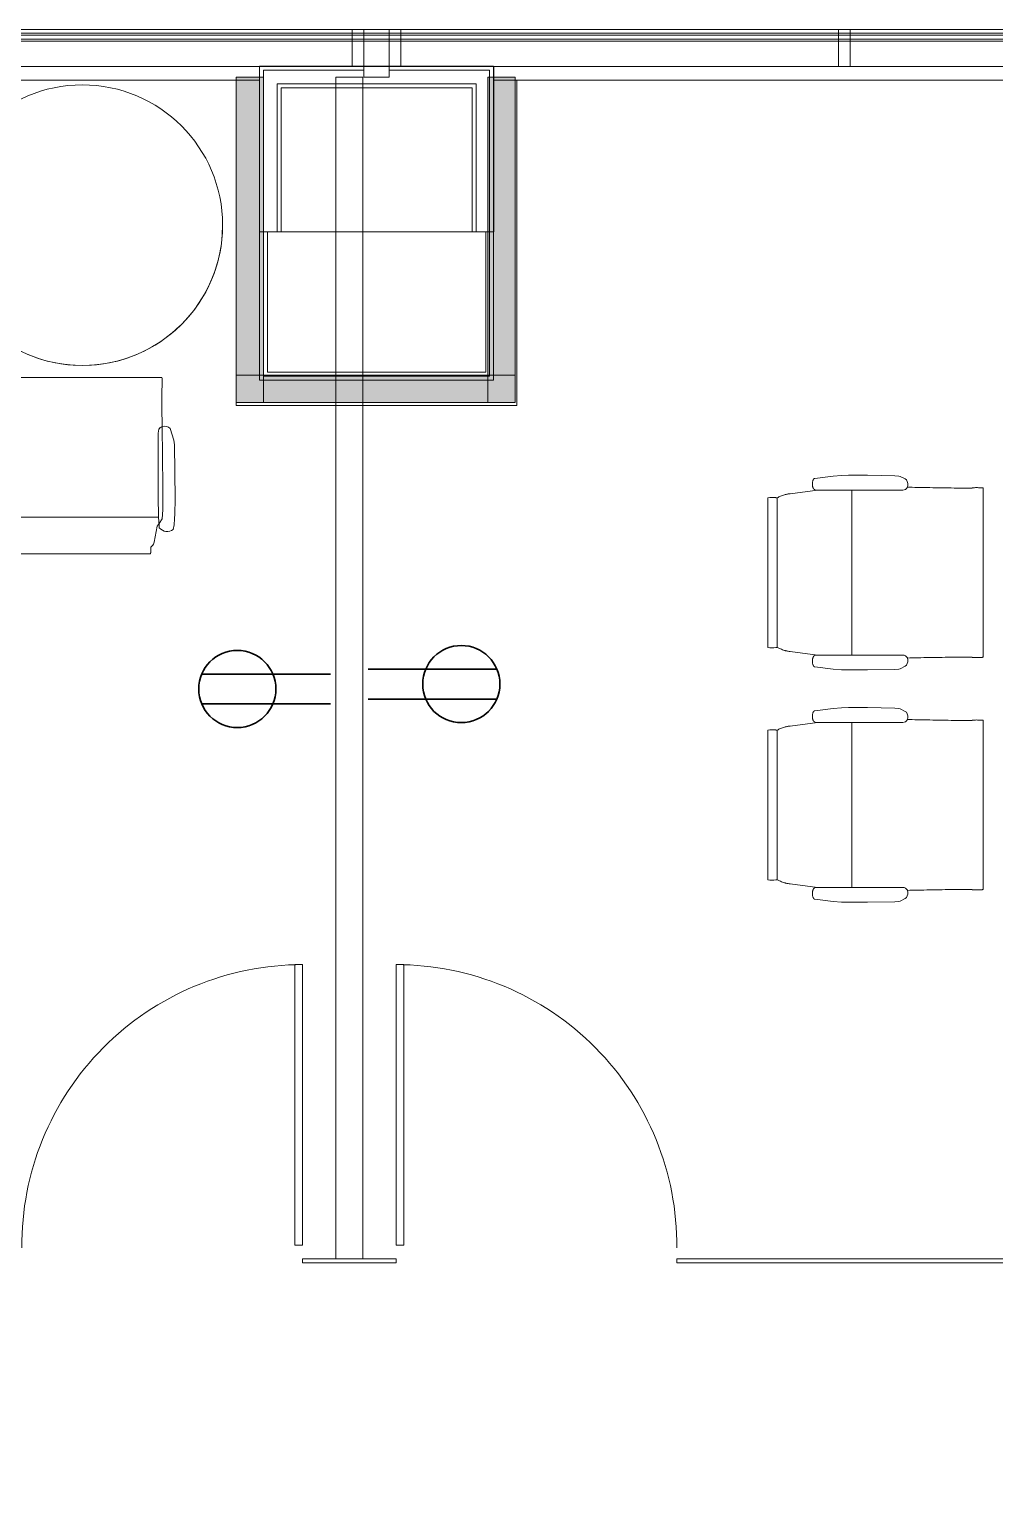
# Model space of a CAD drawing. Header units: inches. Extents: x 4757 to 6765, y 9919 to 10946.
# Drawn here: x 5495.9 to 5619.7, y 10758 to 10946.3 of the extents above; entities that cross this region are included whole.
import ezdxf

# ---------------------------------------------------------------- set-up
doc = ezdxf.new("R2010")
doc.units = ezdxf.units.IN
doc.header["$MEASUREMENT"] = 0
for name, color, linetype, lineweight in [('A-ANNO-NOTE', 7, 'Continuous', 9), ('A-DOOR', 31, 'Continuous', 13), ('A-WALL', 113, 'Continuous', 13), ('A-WALL-PATT', 111, 'Continuous', 13), ('Bb-cor', 7, 'Continuous', 9), ('Bb-mullion', 7, 'Continuous', 9), ('I-FURN', 30, 'Continuous', 9), ('I-WALL', 2, 'Continuous', 9), ('Propidex Polylines', 7, 'Continuous', 9), ('Rosslyn Plaza North_1777 North Kent St _W632_-09_dwg', 8, 'Continuous', 9)]:
    doc.layers.add(name, color=color, linetype=linetype, lineweight=lineweight)

# ---------------------------------------------------------------- blocks, each defined once
blk = doc.blocks.new('Door - Glass Single - Patch - Short Handle-7125741-Level XX  POWER _ SIGNAL')
at = {"layer": 'A-DOOR', "lineweight": 20}
for p, q in [((17, 38), (17, 2)), ((18, 38), (17, 38)), ((18, 2), (18, 38)), ((17, 2), (18, 2))]:
    blk.add_line(p, q, dxfattribs=at)
at = {"layer": 'A-DOOR', "lineweight": 9}
blk.add_arc((18, 2), 36, 90, 180.5, dxfattribs=at)
blk = doc.blocks.new('Door - Glass Single - Patch - Short Handle-7125740-Level XX  POWER _ SIGNAL')
at = {"layer": 'A-DOOR', "lineweight": 20}
for p, q in [((17, -2), (18, -2)), ((17, -38), (17, -2)), ((18, -2), (18, -38)), ((18, -38), (17, -38))]:
    blk.add_line(p, q, dxfattribs=at)
at = {"layer": 'A-DOOR', "lineweight": 9}
blk.add_arc((18, -2), 36, 179.5, 270, dxfattribs=at)
blk = doc.blocks.new('F - CONF TABLE _ROUND-4 CHAIRS_ - Lam 30Dia Single-Column Base-V31-Level XX  POWER _ SIGNAL')
at = {"layer": 'I-FURN'}
for p, q in [((-27.3, 35.86), (-26.9, 37.93)), ((-26.9, 37.93), (-26.82, 38.17)), ((-26.82, 38.17), (-26.75, 38.31)), ((-26.75, 38.31), (-26.49, 38.57)), ((-26.44, 39.41), (-9.01, 39.41)), ((-8.95, 38.57), (-8.7, 38.31)), ((-8.7, 38.31), (-8.54, 37.93)), ((-8.54, 37.93), (-8.14, 35.86)), ((-29.46, 35.7), (-29.35, 36.31)), ((-27.57, 36.09), (-27.55, 35.86)), ((-27.55, 35.86), (-27.48, 34.7)), ((-27.53, 35.53), (-27.3, 35.86)), ((-8.14, 35.86), (-7.91, 35.53)), ((-7.96, 34.7), (-7.89, 35.86)), ((-7.89, 35.86), (-7.88, 36.09)), ((-6.1, 36.31), (-5.99, 35.7)), ((-29.6, 32.42), (-29.56, 34.28)), ((-29.56, 34.28), (-29.52, 34.93)), ((-29.52, 34.93), (-29.46, 35.7)), ((-28.03, 33.77), (-27.93, 34.93)), ((-27.93, 34.93), (-27.53, 35.53)), ((-27.48, 34.7), (-27.44, 32.02)), ((-7.96, 34.7), (-27.48, 34.7)), ((-8, 32.02), (-7.96, 34.7)), ((-7.91, 35.53), (-7.51, 34.93)), ((-7.51, 34.93), (-7.41, 33.77)), ((-5.99, 35.7), (-5.92, 34.93)), ((-5.92, 34.93), (-5.89, 34.28)), ((-5.89, 34.28), (-5.84, 32.42)), ((-29.51, 25.42), (-29.6, 32.42)), ((-28.03, 30.77), (-28.03, 33.77)), ((-27.44, 32.02), (-27.44, 23.93)), ((-8, 23.93), (-8, 32.02)), ((-7.41, 33.77), (-7.41, 30.77)), ((-5.84, 32.42), (-5.93, 25.42)), ((-27.93, 23.1), (-28.03, 30.77)), ((-7.41, 30.77), (-7.52, 23.1)), ((-29.45, 24.83), (-29.51, 25.42)), ((-28.96, 23.33), (-29.45, 24.83)), ((-6, 24.83), (-6.49, 23.33)), ((-5.93, 25.42), (-6, 24.83)), ((-27.44, 23.93), (-27.49, 23.43)), ((-7.95, 23.43), (-8, 23.93)), ((-7.55, 16.78), (-27.89, 16.78)), ((8.17, 7.49), (15.83, 7.6)), ((8.39, 8.52), (9.89, 9.01)), ((9.89, 9.01), (10.49, 9.07)), ((10.49, 9.07), (17.49, 9.17)), ((15.83, 7.6), (18.83, 7.6)), ((17.49, 9.17), (19.35, 9.12)), ((18.83, 7.6), (20, 7.49)), ((19.35, 9.12), (19.99, 9.09)), ((19.99, 9.09), (20.76, 9.02)), ((20.76, 9.02), (21.37, 8.91)), ((1.84, -12.89), (1.84, 7.45)), ((8.99, 7), (8.5, 7.06)), ((17.08, 7), (8.99, 7)), ((19.76, 7.04), (17.08, 7)), ((20.93, 7.11), (19.76, 7.04)), ((19.76, -12.48), (19.76, 7.04)), ((20, 7.49), (20.59, 7.09)), ((20.59, 7.09), (20.93, 6.86)), ((21.15, 7.13), (20.93, 7.11)), ((20.93, 6.86), (22.99, 6.46)), ((22.99, 6.46), (23.23, 6.38)), ((23.23, 6.38), (23.37, 6.31)), ((23.37, 6.31), (23.63, 6.05)), ((24.48, 6), (24.48, -11.43)), ((15.83, -13.03), (8.17, -12.92)), ((8.5, -12.49), (8.99, -12.43)), ((8.99, -12.43), (17.08, -12.43)), ((18.83, -13.03), (15.83, -13.03)), ((17.08, -12.43), (19.76, -12.48)), ((20, -12.93), (18.83, -13.03)), ((19.76, -12.48), (20.93, -12.54)), ((20.59, -12.52), (20, -12.93)), ((20.93, -12.29), (20.59, -12.52)), ((22.99, -11.89), (20.93, -12.29)), ((20.93, -12.54), (21.15, -12.56)), ((23.37, -11.74), (22.99, -11.89)), ((23.63, -11.49), (23.37, -11.74)), ((9.89, -14.44), (8.39, -13.95)), ((10.49, -14.5), (9.89, -14.44)), ((17.49, -14.6), (10.49, -14.5)), ((19.35, -14.55), (17.49, -14.6)), ((19.99, -14.52), (19.35, -14.55)), ((20.76, -14.45), (19.99, -14.52)), ((21.37, -14.34), (20.76, -14.45))]:
    blk.add_line(p, q, dxfattribs=at)
for centre, radius, start, end in [((-28.58, 35.24), 1.32, 40.065, 125.935), ((-6.87, 35.24), 1.32, 54.065, 139.935), ((-28.24, 24.18), 1.12, 229.743, 286.0891), ((-28.15, 23.85), 0.781, 286.8466, 327.6782), ((-7.29, 23.85), 0.781, 212.3218, 253.1534), ((-7.21, 24.18), 1.12, 253.9109, 310.257), ((-17.69, -2.75), 18, 0, 180), ((-17.69, -2.75), 18, 360, 180), ((-17.69, -2.75), 18, 0, 180), ((9.24, 7.8), 1.12, 139.743, 196.0891), ((20.31, 8.14), 1.32, 310.065, 35.935), ((8.91, 7.72), 0.781, 196.8466, 237.6782), ((-17.69, -2.75), 18, 180, 0), ((-17.69, -2.75), 18, 180, 360), ((-17.69, -2.75), 18, 180, 0), ((9.24, -13.23), 1.12, 163.9109, 220.257), ((8.91, -13.15), 0.781, 122.3218, 163.1534), ((20.31, -13.57), 1.32, 324.065, 49.935)]:
    blk.add_arc(centre, radius, start, end, dxfattribs=at)
for points, knots in [([(-26.49, 38.57), (-26.49, 38.62), (-26.49, 38.76), (-26.48, 38.94), (-26.48, 39.09), (-26.47, 39.19), (-26.46, 39.28), (-26.45, 39.34), (-26.45, 39.39), (-26.44, 39.41), (-26.44, 39.41)], [-1, -1, -1, -1, -0.888889, -0.666667, -0.555556, -0.444444, -0.333333, -0.222222, -0.111111, 0, 0, 0, 0]), ([(-9.01, 39.41), (-9, 39.41), (-9, 39.39), (-8.99, 39.34), (-8.98, 39.25), (-8.96, 39.03), (-8.95, 38.76), (-8.95, 38.57)], [-1, -1, -1, -1, -0.888889, -0.777778, -0.666667, -0.444444, 0, 0, 0, 0]), ([(-27.89, 16.78), (-27.9, 16.78), (-27.92, 16.85), (-27.94, 17.15), (-27.94, 17.48), (-27.94, 17.64), (-27.94, 17.72)], [-1, -1, -1, -1, -0.727273, -0.363636, -0.181818, 0, 0, 0, 0]), ([(-7.51, 17.72), (-7.51, 17.6), (-7.5, 17.39), (-7.51, 17.16), (-7.52, 17.02), (-7.52, 16.94), (-7.53, 16.87), (-7.54, 16.81), (-7.54, 16.78), (-7.55, 16.78), (-7.55, 16.78)], [-1, -1, -1, -1, -0.727273, -0.545455, -0.454545, -0.363636, -0.272727, -0.181818, -0.090909, 0, 0, 0, 0]), ([(1.84, 7.45), (1.84, 7.46), (1.91, 7.48), (2.21, 7.5), (2.54, 7.5), (2.7, 7.5), (2.78, 7.5)], [-1, -1, -1, -1, -0.727273, -0.363636, -0.181818, 0, 0, 0, 0]), ([(23.63, 6.05), (23.68, 6.05), (23.82, 6.05), (24, 6.05), (24.15, 6.04), (24.25, 6.03), (24.34, 6.03), (24.41, 6.02), (24.45, 6.01), (24.47, 6), (24.48, 6)], [-1, -1, -1, -1, -0.888889, -0.666667, -0.555556, -0.444444, -0.333333, -0.222222, -0.111111, 0, 0, 0, 0]), ([(2.78, -12.93), (2.66, -12.93), (2.45, -12.93), (2.22, -12.93), (2.08, -12.92), (2, -12.92), (1.93, -12.91), (1.88, -12.9), (1.84, -12.89), (1.84, -12.89), (1.84, -12.89)], [-1, -1, -1, -1, -0.727273, -0.545455, -0.454545, -0.363636, -0.272727, -0.181818, -0.090909, 0, 0, 0, 0]), ([(24.48, -11.43), (24.47, -11.43), (24.45, -11.44), (24.41, -11.45), (24.32, -11.46), (24.1, -11.48), (23.82, -11.48), (23.63, -11.49)], [-1, -1, -1, -1, -0.888889, -0.777778, -0.666667, -0.444444, 0, 0, 0, 0])]:
    blk.add_open_spline(points, degree=3, knots=knots, dxfattribs=at)
for points in [[(-27.89, 18.69), (-27.89, 19.43), (-27.9, 20.91), (-27.92, 22.37), (-27.93, 23.1)], [(-7.52, 23.1), (-7.53, 22.37), (-7.54, 20.91), (-7.55, 19.43), (-7.56, 18.69)], [(-27.94, 17.72), (-27.93, 17.88), (-27.91, 18.21), (-27.9, 18.53), (-27.89, 18.69)], [(-7.56, 18.69), (-7.55, 18.53), (-7.53, 18.21), (-7.52, 17.88), (-7.51, 17.72)], [(2.78, 7.5), (2.94, 7.49), (3.27, 7.48), (3.59, 7.46), (3.75, 7.45)], [(3.75, 7.45), (4.49, 7.45), (5.97, 7.46), (7.44, 7.48), (8.17, 7.49)], [(3.75, -12.88), (3.59, -12.89), (3.27, -12.91), (2.94, -12.92), (2.78, -12.93)], [(8.17, -12.92), (7.44, -12.91), (5.97, -12.9), (4.49, -12.89), (3.75, -12.88)]]:
    blk.add_open_spline(points, degree=3, dxfattribs=at)
blk = doc.blocks.new('HermanMiller_Collection_Eames_AluminumGroup_LoungeChairSwivel - Arms Swivel Base-6976553-Level XX  POWER _ SIGNAL')
at = {"layer": 'I-FURN'}
for p, q in [((-6.94, 12.09), (-4.59, 12.38)), ((-4.59, 12.38), (-3.51, 12.46)), ((-3.51, 12.46), (-2.64, 12.49)), ((-2.64, 12.49), (-0.18, 12.49)), ((-0.18, 12.49), (3.32, 12.43)), ((3.32, 12.43), (3.84, 12.38)), ((3.84, 12.38), (3.99, 12.34)), ((3.99, 12.34), (4.64, 12.01)), ((4.64, 12.01), (4.83, 11.89)), ((-12.96, -9.61), (-12.96, 9.61)), ((-11.95, 9.63), (-11.95, 9.59)), ((-11.95, 9.59), (-11.76, 9.6)), ((-11.76, -9.6), (-11.76, 9.6)), ((-10.12, 10.12), (-6.61, 10.58)), ((-6.61, 10.58), (-6.94, 10.64)), ((-6.61, 10.58), (4.33, 10.58)), ((-2.19, 10.58), (-2.19, -10.58)), ((13.22, 10.83), (13.22, 10.86)), ((14.64, 10.85), (14.64, -10.85)), ((-11.95, -9.59), (-11.95, -9.63)), ((-11.76, -9.6), (-11.95, -9.59)), ((-6.61, -10.58), (-10.12, -10.12)), ((-6.94, -10.64), (-6.61, -10.58)), ((-6.61, -10.58), (4.33, -10.58)), ((13.22, -10.86), (13.22, -10.83)), ((-4.59, -12.38), (-6.94, -12.09)), ((-3.51, -12.46), (-4.59, -12.38)), ((-2.64, -12.49), (-3.51, -12.46)), ((-0.18, -12.49), (-2.64, -12.49)), ((3.32, -12.43), (-0.18, -12.49)), ((3.84, -12.38), (3.32, -12.43)), ((3.99, -12.34), (3.84, -12.38)), ((4.64, -12.01), (3.99, -12.34)), ((4.83, -11.89), (4.64, -12.01))]:
    blk.add_line(p, q, dxfattribs=at)
at = {"layer": 'I-FURN', "flags": 128}
for points in [[(4.94, 10.96), (5.23, 10.95), (5.52, 10.95)], [(5.52, -10.95), (5.23, -10.95), (4.94, -10.96)]]:
    blk.add_lwpolyline(points, dxfattribs=at)
at = {"layer": 'I-FURN'}
for centre, radius, start, end in [((3.68, 11.28), 1.3, 345.8347, 28.1255), ((-12.38, 5.3), 4.35, 84.2936, 97.7064), ((4.33, 11.27), 0.69, 270, 332.7502), ((-12.38, -5.3), 4.35, 262.2936, 275.7064), ((4.33, -11.27), 0.69, 27.2498, 90), ((3.68, -11.28), 1.3, 331.8745, 14.1653)]:
    blk.add_arc(centre, radius, start, end, dxfattribs=at)
for points, knots in [([(-6.94, 10.64), (-6.95, 10.65), (-6.96, 10.65), (-6.99, 10.65), (-7, 10.66), (-7.02, 10.67), (-7.03, 10.68), (-7.05, 10.69), (-7.06, 10.7), (-7.07, 10.71), (-7.08, 10.72), (-7.09, 10.73), (-7.1, 10.74), (-7.11, 10.76), (-7.11, 10.77), (-7.12, 10.78), (-7.13, 10.8), (-7.14, 10.81), (-7.15, 10.83), (-7.16, 10.85), (-7.17, 10.87), (-7.18, 10.9), (-7.2, 10.95), (-7.22, 11.02), (-7.24, 11.11), (-7.25, 11.23), (-7.26, 11.37), (-7.25, 11.52), (-7.23, 11.66), (-7.21, 11.77), (-7.18, 11.85), (-7.16, 11.9), (-7.15, 11.92), (-7.14, 11.94), (-7.13, 11.96), (-7.12, 11.97), (-7.11, 11.98), (-7.1, 12), (-7.09, 12.01), (-7.08, 12.02), (-7.07, 12.03), (-7.06, 12.04), (-7.05, 12.04), (-7.05, 12.05), (-7.03, 12.06), (-7.02, 12.07), (-7, 12.08), (-6.99, 12.08), (-6.97, 12.09), (-6.95, 12.09), (-6.94, 12.09)], [-1, -1, -1, -1, -0.984375, -0.96875, -0.957031, -0.953125, -0.9375, -0.921875, -0.917969, -0.914062, -0.90625, -0.890625, -0.882812, -0.875, -0.867188, -0.859375, -0.84375, -0.835938, -0.828125, -0.8125, -0.796875, -0.78125, -0.75, -0.708333, -0.666667, -0.583333, -0.5, -0.416667, -0.333333, -0.25, -0.208333, -0.1875, -0.166667, -0.15625, -0.145833, -0.135417, -0.125, -0.114583, -0.104167, -0.09375, -0.088542, -0.083333, -0.078125, -0.072917, -0.0625, -0.052083, -0.041667, -0.03125, -0.020833, 0, 0, 0, 0]), ([(13.22, 10.86), (13.22, 10.87), (13.22, 10.87), (13.23, 10.87), (13.25, 10.88), (13.27, 10.88), (13.29, 10.88), (13.32, 10.88), (13.34, 10.88)], [-1, -1, -1, -1, -0.75, -0.625, -0.5, -0.375, -0.25, 0, 0, 0, 0]), ([(13.34, 10.88), (13.4, 10.89), (13.61, 10.9), (13.97, 10.9), (14.25, 10.89), (14.38, 10.89), (14.47, 10.88), (14.54, 10.87), (14.6, 10.87), (14.63, 10.86), (14.64, 10.85), (14.64, 10.85)], [-1, -1, -1, -1, -0.857143, -0.571429, -0.428571, -0.357143, -0.285714, -0.214286, -0.142857, -0.071429, 0, 0, 0, 0]), ([(-6.94, -12.09), (-6.95, -12.09), (-6.96, -12.09), (-6.99, -12.08), (-7, -12.08), (-7.02, -12.07), (-7.03, -12.06), (-7.05, -12.05), (-7.06, -12.04), (-7.07, -12.03), (-7.08, -12.02), (-7.09, -12.01), (-7.1, -12), (-7.11, -11.98), (-7.12, -11.97), (-7.12, -11.96), (-7.13, -11.94), (-7.14, -11.93), (-7.15, -11.91), (-7.16, -11.89), (-7.17, -11.87), (-7.18, -11.84), (-7.21, -11.77), (-7.23, -11.66), (-7.26, -11.47), (-7.26, -11.28), (-7.24, -11.11), (-7.22, -11.02), (-7.2, -10.95), (-7.18, -10.89), (-7.16, -10.85), (-7.15, -10.82), (-7.13, -10.8), (-7.13, -10.78), (-7.12, -10.77), (-7.11, -10.76), (-7.1, -10.74), (-7.08, -10.73), (-7.08, -10.72), (-7.07, -10.71), (-7.06, -10.7), (-7.05, -10.69), (-7.05, -10.69), (-7.03, -10.68), (-7.02, -10.67), (-7, -10.66), (-6.99, -10.65), (-6.97, -10.65), (-6.95, -10.65), (-6.94, -10.64)], [-1, -1, -1, -1, -0.984375, -0.96875, -0.957031, -0.953125, -0.9375, -0.921875, -0.917969, -0.914062, -0.90625, -0.890625, -0.882812, -0.875, -0.867188, -0.859375, -0.84375, -0.835938, -0.828125, -0.8125, -0.796875, -0.78125, -0.75, -0.666667, -0.583333, -0.416667, -0.333333, -0.291667, -0.25, -0.208333, -0.1875, -0.166667, -0.15625, -0.145833, -0.135417, -0.125, -0.114583, -0.104167, -0.09375, -0.088542, -0.083333, -0.078125, -0.072917, -0.0625, -0.052083, -0.041667, -0.03125, -0.020833, 0, 0, 0, 0]), ([(13.34, -10.88), (13.32, -10.88), (13.29, -10.88), (13.27, -10.88), (13.25, -10.88), (13.23, -10.87), (13.22, -10.87), (13.22, -10.87), (13.22, -10.86)], [-1, -1, -1, -1, -0.75, -0.625, -0.5, -0.375, -0.25, 0, 0, 0, 0]), ([(14.64, -10.85), (14.64, -10.86), (14.62, -10.86), (14.52, -10.88), (14.27, -10.9), (13.87, -10.9), (13.54, -10.9), (13.4, -10.89), (13.34, -10.88)], [-1, -1, -1, -1, -0.892857, -0.785714, -0.571429, -0.285714, -0.142857, 0, 0, 0, 0])]:
    blk.add_open_spline(points, degree=3, knots=knots, dxfattribs=at)
for points in [[(-11.76, 9.6), (-11.64, 9.67), (-11.37, 9.8), (-11.02, 9.92), (-10.83, 9.99)], [(-10.83, 9.99), (-10.79, 10), (-10.71, 10.02), (-10.55, 10.06), (-10.35, 10.09), (-10.2, 10.11), (-10.12, 10.12)], [(5.52, 10.95), (6.54, 10.92), (8.59, 10.89), (10.68, 10.85), (11.73, 10.84)], [(11.73, 10.84), (11.97, 10.84), (12.47, 10.83), (12.96, 10.83), (13.22, 10.83)], [(-10.83, -9.99), (-11.02, -9.92), (-11.37, -9.8), (-11.64, -9.67), (-11.76, -9.6)], [(-10.12, -10.12), (-10.2, -10.11), (-10.35, -10.09), (-10.55, -10.06), (-10.71, -10.02), (-10.79, -10), (-10.83, -9.99)], [(11.73, -10.84), (10.68, -10.85), (8.59, -10.89), (6.54, -10.92), (5.52, -10.95)], [(13.22, -10.83), (12.96, -10.83), (12.47, -10.83), (11.97, -10.84), (11.73, -10.84)]]:
    blk.add_open_spline(points, degree=3, dxfattribs=at)
blk = doc.blocks.new('HermanMiller_Collection_Eames_AluminumGroup_LoungeChairSwivel - Arms Swivel Base-6971020-Level XX  POWER _ SIGNAL')
at = {"layer": 'I-FURN'}
for p, q in [((-4.59, 12.38), (-6.94, 12.09)), ((-3.51, 12.46), (-4.59, 12.38)), ((-2.64, 12.49), (-3.51, 12.46)), ((-0.18, 12.49), (-2.64, 12.49)), ((3.32, 12.43), (-0.18, 12.49)), ((3.84, 12.38), (3.32, 12.43)), ((3.99, 12.34), (3.84, 12.38)), ((4.64, 12.01), (3.99, 12.34)), ((4.83, 11.89), (4.64, 12.01)), ((-12.96, 9.61), (-12.96, -9.61)), ((-11.95, 9.59), (-11.95, 9.63)), ((-11.76, 9.6), (-11.95, 9.59)), ((-11.76, 9.6), (-11.76, -9.6)), ((-6.61, 10.58), (-10.12, 10.12)), ((-6.94, 10.64), (-6.61, 10.58)), ((-6.61, 10.58), (4.33, 10.58)), ((-2.19, -10.58), (-2.19, 10.58)), ((13.22, 10.86), (13.22, 10.83)), ((14.64, -10.85), (14.64, 10.85)), ((-11.95, -9.63), (-11.95, -9.59)), ((-11.95, -9.59), (-11.76, -9.6)), ((-10.12, -10.12), (-6.61, -10.58)), ((-6.61, -10.58), (-6.94, -10.64)), ((-6.61, -10.58), (4.33, -10.58)), ((13.22, -10.83), (13.22, -10.86)), ((-6.94, -12.09), (-4.59, -12.38)), ((-4.59, -12.38), (-3.51, -12.46)), ((-3.51, -12.46), (-2.64, -12.49)), ((-2.64, -12.49), (-0.18, -12.49)), ((-0.18, -12.49), (3.32, -12.43)), ((3.32, -12.43), (3.84, -12.38)), ((3.84, -12.38), (3.99, -12.34)), ((3.99, -12.34), (4.64, -12.01)), ((4.64, -12.01), (4.83, -11.89))]:
    blk.add_line(p, q, dxfattribs=at)
at = {"layer": 'I-FURN', "flags": 128}
for points in [[(5.52, 10.95), (5.23, 10.95), (4.94, 10.96)], [(4.94, -10.96), (5.23, -10.95), (5.52, -10.95)]]:
    blk.add_lwpolyline(points, dxfattribs=at)
at = {"layer": 'I-FURN'}
for centre, radius, start, end in [((3.68, 11.28), 1.3, 345.8347, 28.1255), ((-12.38, 5.3), 4.35, 84.2936, 97.7064), ((4.33, 11.27), 0.69, 270, 332.7502), ((-12.38, -5.3), 4.35, 262.2936, 275.7064), ((4.33, -11.27), 0.69, 27.2498, 90), ((3.68, -11.28), 1.3, 331.8745, 14.1653)]:
    blk.add_arc(centre, radius, start, end, dxfattribs=at)
for points, knots in [([(-6.94, 12.09), (-6.95, 12.09), (-6.97, 12.09), (-6.99, 12.08), (-7, 12.08), (-7.02, 12.07), (-7.03, 12.06), (-7.05, 12.05), (-7.05, 12.04), (-7.06, 12.04), (-7.07, 12.03), (-7.08, 12.02), (-7.09, 12.01), (-7.1, 12), (-7.11, 11.98), (-7.12, 11.97), (-7.13, 11.96), (-7.14, 11.94), (-7.15, 11.92), (-7.16, 11.9), (-7.18, 11.85), (-7.21, 11.77), (-7.23, 11.66), (-7.25, 11.52), (-7.26, 11.37), (-7.25, 11.23), (-7.24, 11.11), (-7.22, 11.02), (-7.2, 10.95), (-7.18, 10.9), (-7.17, 10.87), (-7.16, 10.85), (-7.15, 10.83), (-7.14, 10.81), (-7.13, 10.8), (-7.12, 10.78), (-7.11, 10.77), (-7.11, 10.76), (-7.1, 10.74), (-7.09, 10.73), (-7.08, 10.72), (-7.07, 10.71), (-7.06, 10.7), (-7.05, 10.69), (-7.03, 10.68), (-7.02, 10.67), (-7, 10.66), (-6.99, 10.65), (-6.96, 10.65), (-6.95, 10.65), (-6.94, 10.64)], [0, 0, 0, 0, 0.020833, 0.03125, 0.041667, 0.052083, 0.0625, 0.072917, 0.078125, 0.083333, 0.088542, 0.09375, 0.104167, 0.114583, 0.125, 0.135417, 0.145833, 0.15625, 0.166667, 0.1875, 0.208333, 0.25, 0.333333, 0.416667, 0.5, 0.583333, 0.666667, 0.708333, 0.75, 0.78125, 0.796875, 0.8125, 0.828125, 0.835938, 0.84375, 0.859375, 0.867188, 0.875, 0.882812, 0.890625, 0.90625, 0.914062, 0.917969, 0.921875, 0.9375, 0.953125, 0.957031, 0.96875, 0.984375, 1, 1, 1, 1]), ([(13.34, 10.88), (13.32, 10.88), (13.29, 10.88), (13.27, 10.88), (13.25, 10.88), (13.23, 10.87), (13.22, 10.87), (13.22, 10.87), (13.22, 10.86)], [0, 0, 0, 0, 0.25, 0.375, 0.5, 0.625, 0.75, 1, 1, 1, 1]), ([(14.64, 10.85), (14.64, 10.85), (14.63, 10.86), (14.6, 10.87), (14.54, 10.87), (14.47, 10.88), (14.38, 10.89), (14.25, 10.89), (13.97, 10.9), (13.61, 10.9), (13.4, 10.89), (13.34, 10.88)], [0, 0, 0, 0, 0.071429, 0.142857, 0.214286, 0.285714, 0.357143, 0.428571, 0.571429, 0.857143, 1, 1, 1, 1]), ([(-6.94, -10.64), (-6.95, -10.65), (-6.97, -10.65), (-6.99, -10.65), (-7, -10.66), (-7.02, -10.67), (-7.03, -10.68), (-7.05, -10.69), (-7.05, -10.69), (-7.06, -10.7), (-7.07, -10.71), (-7.08, -10.72), (-7.08, -10.73), (-7.1, -10.74), (-7.11, -10.76), (-7.12, -10.77), (-7.13, -10.78), (-7.13, -10.8), (-7.15, -10.82), (-7.16, -10.85), (-7.18, -10.89), (-7.2, -10.95), (-7.22, -11.02), (-7.24, -11.11), (-7.26, -11.28), (-7.26, -11.47), (-7.23, -11.66), (-7.21, -11.77), (-7.18, -11.84), (-7.17, -11.87), (-7.16, -11.89), (-7.15, -11.91), (-7.14, -11.93), (-7.13, -11.94), (-7.12, -11.96), (-7.12, -11.97), (-7.11, -11.98), (-7.1, -12), (-7.09, -12.01), (-7.08, -12.02), (-7.07, -12.03), (-7.06, -12.04), (-7.05, -12.05), (-7.03, -12.06), (-7.02, -12.07), (-7, -12.08), (-6.99, -12.08), (-6.96, -12.09), (-6.95, -12.09), (-6.94, -12.09)], [0, 0, 0, 0, 0.020833, 0.03125, 0.041667, 0.052083, 0.0625, 0.072917, 0.078125, 0.083333, 0.088542, 0.09375, 0.104167, 0.114583, 0.125, 0.135417, 0.145833, 0.15625, 0.166667, 0.1875, 0.208333, 0.25, 0.291667, 0.333333, 0.416667, 0.583333, 0.666667, 0.75, 0.78125, 0.796875, 0.8125, 0.828125, 0.835938, 0.84375, 0.859375, 0.867188, 0.875, 0.882812, 0.890625, 0.90625, 0.914062, 0.917969, 0.921875, 0.9375, 0.953125, 0.957031, 0.96875, 0.984375, 1, 1, 1, 1]), ([(13.22, -10.86), (13.22, -10.87), (13.22, -10.87), (13.23, -10.87), (13.25, -10.88), (13.27, -10.88), (13.29, -10.88), (13.32, -10.88), (13.34, -10.88)], [0, 0, 0, 0, 0.25, 0.375, 0.5, 0.625, 0.75, 1, 1, 1, 1]), ([(13.34, -10.88), (13.4, -10.89), (13.54, -10.9), (13.87, -10.9), (14.27, -10.9), (14.52, -10.88), (14.62, -10.86), (14.64, -10.86), (14.64, -10.85)], [0, 0, 0, 0, 0.142857, 0.285714, 0.571429, 0.785714, 0.892857, 1, 1, 1, 1])]:
    blk.add_open_spline(points, degree=3, knots=knots, dxfattribs=at)
for points in [[(-10.83, 9.99), (-11.02, 9.92), (-11.37, 9.8), (-11.64, 9.67), (-11.76, 9.6)], [(-10.12, 10.12), (-10.2, 10.11), (-10.35, 10.09), (-10.55, 10.06), (-10.71, 10.02), (-10.79, 10), (-10.83, 9.99)], [(11.73, 10.84), (10.68, 10.85), (8.59, 10.89), (6.54, 10.92), (5.52, 10.95)], [(13.22, 10.83), (12.96, 10.83), (12.47, 10.83), (11.97, 10.84), (11.73, 10.84)], [(-11.76, -9.6), (-11.64, -9.67), (-11.37, -9.8), (-11.02, -9.92), (-10.83, -9.99)], [(-10.83, -9.99), (-10.79, -10), (-10.71, -10.02), (-10.55, -10.06), (-10.35, -10.09), (-10.2, -10.11), (-10.12, -10.12)], [(5.52, -10.95), (6.54, -10.92), (8.59, -10.89), (10.68, -10.85), (11.73, -10.84)], [(11.73, -10.84), (11.97, -10.84), (12.47, -10.83), (12.96, -10.83), (13.22, -10.83)]]:
    blk.add_open_spline(points, degree=3, dxfattribs=at)
blk = doc.blocks.new('Rosslyn Plaza North_1777 North Kent St _W632_-09_dwg-6954577-Level XX  POWER _ SIGNAL')
at = {"layer": 'Bb-cor'}
for p, q in [((6500.55, 10946.29), (5060.28, 10946.29)), ((6460.94, 10945.54), (5099.9, 10945.54)), ((6460.94, 10944.79), (5099.9, 10944.79))]:
    blk.add_line(p, q, dxfattribs=at)
at = {"layer": 'Bb-cor', "flags": 128}
for points in [[(6460.94, 10945.79), (5099.9, 10945.79), (5099.9, 10945.54), (5099.9, 10945.79)], [(5537.29, 10941.54), (5538.79, 10941.54), (5538.79, 10946.29), (5538.79, 10940.17), (5542.04, 10940.17), (5542.04, 10946.29), (5542.04, 10941.54), (5543.54, 10941.54), (5543.54, 10946.29), (5542.04, 10946.29), (5542.04, 10940.17), (5538.79, 10940.17), (5538.79, 10946.29), (5537.29, 10946.29), (5537.29, 10941.54), (5303.54, 10941.54), (5303.54, 10946.29), (5303.54, 10941.54), (5537.29, 10941.54), (5537.29, 10946.29), (5537.29, 10941.54)], [(6460.94, 10945.04), (5099.9, 10945.04), (5099.9, 10944.79), (5099.9, 10945.04)], [(5525.4, 10941.55), (5555.4, 10941.55), (5555.4, 10920.3), (5525.4, 10920.3), (5525.4, 10941.55)], [(5538.79, 10941.04), (5538.79, 10941.54), (5538.79, 10941.04), (5525.92, 10941.04), (5525.92, 10901.79), (5554.92, 10901.79), (5554.92, 10941.04), (5542.04, 10941.04), (5542.04, 10941.54), (5555.42, 10941.54), (5555.42, 10901.29), (5525.42, 10901.29), (5525.42, 10941.54), (5538.79, 10941.54), (5525.42, 10941.54), (5525.42, 10901.29), (5555.42, 10901.29), (5555.42, 10941.54), (5555.42, 10939.79), (5765.43, 10939.79)], [(5765.43, 10939.79), (5765.43, 10941.54), (5555.42, 10941.54), (5555.42, 10939.79), (5765.43, 10939.79), (5765.43, 10941.54), (5555.42, 10941.54), (5542.04, 10941.54), (5542.04, 10941.04)], [(5522.42, 10939.79), (5522.42, 10898.03), (5558.42, 10898.03), (5558.42, 10939.79)], [(5554.92, 10901.79), (5525.92, 10901.79), (5525.92, 10941.04), (5538.79, 10941.04)], [(5542.04, 10941.04), (5554.92, 10941.04), (5554.92, 10901.79)]]:
    blk.add_lwpolyline(points, dxfattribs=at)
for points in [[(5537.29, 10945.79), (5537.29, 10945.54)], [(5543.54, 10941.54), (5777.3, 10941.54), (5777.3, 10946.29), (5777.3, 10941.54)], [(5543.54, 10946.29), (5543.54, 10941.54)], [(5543.54, 10945.79), (5543.54, 10945.54)], [(5537.29, 10945.04), (5537.29, 10944.79)], [(5543.54, 10945.04), (5543.54, 10944.79)], [(5525.42, 10939.79), (5525.42, 10941.54), (5315.41, 10941.54), (5315.41, 10939.79), (5525.42, 10939.79), (5525.42, 10941.54), (5315.41, 10941.54), (5315.41, 10939.79)], [(5528.17, 10938.79), (5552.67, 10938.79), (5552.67, 10920.29), (5553.17, 10920.29), (5552.67, 10920.29), (5552.67, 10938.79), (5528.17, 10938.79), (5528.17, 10920.29), (5527.67, 10920.29), (5527.67, 10939.29), (5553.17, 10939.29), (5553.17, 10920.29), (5553.17, 10939.29), (5527.67, 10939.29), (5527.67, 10920.29), (5528.17, 10920.29)], [(5554.42, 10920.29), (5526.42, 10920.29), (5526.42, 10902.29), (5554.42, 10902.29)], [(5526.42, 10920.29), (5526.42, 10902.29), (5554.42, 10902.29), (5554.42, 10920.29)]]:
    blk.add_lwpolyline(points, close=True, dxfattribs=at)
at = {"layer": 'Bb-mullion', "flags": 128}
for points in [[(5537.29, 10946.29), (5537.29, 10941.54), (5538.79, 10941.54), (5538.79, 10946.29)], [(5543.54, 10941.54), (5543.54, 10946.29), (5542.04, 10946.29), (5542.04, 10941.54)], [(5601.17, 10941.54), (5601.17, 10946.29), (5599.67, 10946.29), (5599.67, 10941.54), (5601.17, 10941.54), (5601.17, 10946.29), (5599.67, 10946.29), (5599.67, 10941.54)]]:
    blk.add_lwpolyline(points, close=True, dxfattribs=at)
at = {"layer": 'Propidex Polylines', "flags": 128}
blk.add_lwpolyline([(6731.03, 9918.54), (6741.23, 9928.74), (6731.13, 9938.84), (6749.74, 9983.65), (6763.98, 9983.65), (6763.98, 10658.89), (6749.65, 10658.89), (6731.13, 10703.71), (6741.25, 10713.83), (6532.97, 10922.11), (6522.83, 10911.97), (6478.05, 10930.56), (6478.05, 10944.79), (5082.78, 10944.79), (5082.78, 10930.51), (5037.97, 10912), (5027.88, 10922.09), (4757.33, 10651.54)], dxfattribs=at)
blk.add_lwpolyline([(5525.42, 10920.29), (5555.44, 10920.29), (5555.44, 10941.54), (5525.42, 10941.54)], close=True, dxfattribs=at)

msp = doc.modelspace()

# ---------------------------------------------------------------- hatches: boundary and pattern name
at = {"layer": 'A-WALL-PATT', "lineweight": 9}
for points in [[(5522.42, 10898.42), (5525.92, 10898.42), (5525.92, 10940.17), (5522.42, 10940.17), (5522.42, 10901.92)], [(5558.17, 10901.92), (5558.17, 10940.17), (5554.67, 10940.17), (5554.67, 10901.92)], [(5525.92, 10898.42), (5558.17, 10898.42), (5558.17, 10901.92), (5525.92, 10901.92)]]:
    msp.add_hatch(color=7, dxfattribs=at).paths.add_polyline_path(points, flags=0)

# ---------------------------------------------------------------- linework, layer by layer
at = {"layer": 'A-ANNO-NOTE', "lineweight": 30}
for p, q in [((5534.51, 10863.58), (5517.99, 10863.58)), ((5539.32, 10864.21), (5555.85, 10864.21)), ((5539.32, 10864.21), (5555.85, 10864.21)), ((5534.51, 10859.75), (5517.99, 10859.75)), ((5534.51, 10859.75), (5517.99, 10859.75)), ((5539.32, 10860.37), (5555.85, 10860.37))]:
    msp.add_line(p, q, dxfattribs=at)
for centre in [(5522.55, 10861.66), (5551.28, 10862.29)]:
    msp.add_circle(centre, 4.95, dxfattribs=at)
at = {"layer": 'A-WALL'}
for p, q in [((5522.42, 10940.17), (5522.42, 10901.92)), ((5525.92, 10940.17), (5525.92, 10901.92)), ((5525.92, 10898.42), (5554.67, 10898.42)), ((5535.17, 10788.54), (5538.67, 10788.54))]:
    msp.add_line(p, q, dxfattribs=at)
at = {"layer": 'A-WALL', "color": 55}
for p, q in [((5554.67, 10940.17), (5554.67, 10901.92)), ((5558.17, 10901.92), (5558.17, 10940.17)), ((5558.17, 10901.92), (5525.92, 10901.92)), ((5525.92, 10901.92), (5525.92, 10898.42))]:
    msp.add_line(p, q, dxfattribs=at)
at = {"layer": 'I-WALL', "color": 8, "lineweight": 20}
for p, q in [((5525.92, 10940.17), (5522.42, 10940.17)), ((5558.17, 10940.17), (5554.67, 10940.17)), ((5522.42, 10901.92), (5522.42, 10898.42)), ((5558.17, 10898.42), (5558.17, 10901.92)), ((5522.42, 10898.42), (5525.92, 10898.42)), ((5554.67, 10898.42), (5558.17, 10898.42))]:
    msp.add_line(p, q, dxfattribs=at)
at = {"layer": 'I-WALL'}
msp.add_line((5525.92, 10940.17), (5525.92, 10940.17), dxfattribs=at)
at = {"layer": 'I-WALL', "lineweight": 13}
for p, q in [((5535.17, 10940.17), (5535.17, 10788.54)), ((5538.67, 10940.17), (5535.17, 10940.17)), ((5538.67, 10788.54), (5538.67, 10940.17)), ((5522.42, 10901.92), (5525.92, 10901.92)), ((5554.67, 10898.42), (5554.67, 10901.92)), ((5535.17, 10788.54), (5530.92, 10788.54)), ((5530.92, 10788.54), (5530.92, 10788.04)), ((5530.92, 10788.04), (5542.92, 10788.04)), ((5542.92, 10788.54), (5538.67, 10788.54)), ((5542.92, 10788.04), (5542.92, 10788.54)), ((5718.67, 10788.54), (5578.92, 10788.54)), ((5578.92, 10788.54), (5578.92, 10788.04)), ((5578.92, 10788.04), (5799.84, 10788.04))]:
    msp.add_line(p, q, dxfattribs=at)

# ---------------------------------------------------------------- block references
at = {"layer": 'A-DOOR'}
msp.add_blockref('Door - Glass Single - Patch - Short Handle-7125741-Level XX  POWER _ SIGNAL', (5512.92, 10788.29), dxfattribs=at)
at = {"layer": 'A-DOOR', "rotation": 180}
msp.add_blockref('Door - Glass Single - Patch - Short Handle-7125740-Level XX  POWER _ SIGNAL', (5560.92, 10788.29), dxfattribs=at)
at = {"layer": 'I-FURN', "rotation": 180}
msp.add_blockref('F - CONF TABLE _ROUND-4 CHAIRS_ - Lam 30Dia Single-Column Base-V31-Level XX  POWER _ SIGNAL', (5484.98, 10918.42), dxfattribs=at)
at = {"layer": 'I-FURN'}
for name, p in [('HermanMiller_Collection_Eames_AluminumGroup_LoungeChairSwivel - Arms Swivel Base-6976553-Level XX  POWER _ SIGNAL', (5603.57, 10876.59)), ('HermanMiller_Collection_Eames_AluminumGroup_LoungeChairSwivel - Arms Swivel Base-6971020-Level XX  POWER _ SIGNAL', (5603.57, 10846.78))]:
    msp.add_blockref(name, p, dxfattribs=at)
at = {"layer": 'Rosslyn Plaza North_1777 North Kent St _W632_-09_dwg', "color": 7}
msp.add_blockref('Rosslyn Plaza North_1777 North Kent St _W632_-09_dwg-6954577-Level XX  POWER _ SIGNAL', (0, 0), dxfattribs=at)

doc.saveas('drawing.dxf')
